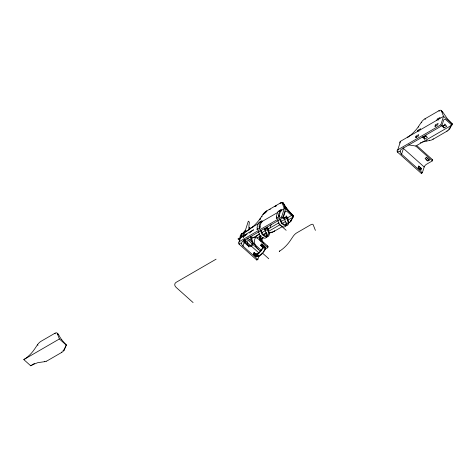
<?xml version="1.0" encoding="UTF-8"?>
<svg xmlns="http://www.w3.org/2000/svg" width="476" height="476" viewBox="0 0 476 476"><rect width="100%" height="100%" fill="white"/><g stroke="black" fill="none" stroke-linecap="round" stroke-linejoin="round"><path stroke-width="0.71" d="M293.603 215.747L290.907 221.078L289.836 222.108A17.695 12.424 17.8 0 1 288.367 223.101L288.391 223.036M438.824 110.789A5.099 1.946 -48.2 0 1 441.341 110.735L442.668 111.925L447.309 118.655L452.2 123.736L451.861 125.111L415.774 146.025L408.658 144.912M46.148 361.272A15.321 10.758 17.8 0 0 47.802 360.469L61.529 352.514A15.696 11.019 17.8 0 0 62.784 351.675L63.968 350.407L66.301 345.159L65.706 344.196A8.116 1.458 46.1 0 1 62.017 340.06L61.499 339.376M58.453 334.402L57.245 333.319A5.022 1.916 -48.2 0 0 54.776 333.337L41.049 341.292A5.022 1.916 -48.2 0 0 37.473 344.779L34.546 349.134A15.059 5.748 -48.2 0 1 23.8 359.594L30.714 365.782A49.444 34.718 17.8 0 1 32.779 364.675L37.794 362.652L44.25 361.748L44.399 361.284M61.529 352.514L61.69 352.002M64.022 350.288L64.932 348.004A55.865 2.999 -69.2 0 0 66.348 344.82L66.348 344.814M259.069 255.671L257.861 259.426L256.82 260.033L239.184 244.253A2.511 1.761 17.8 0 1 239.19 241.701L241.76 233.704L248.698 229.682A0.756 0.452 59.9 0 1 249.335 229.599M239.184 244.253L239.345 243.754M245.045 231.384L248.323 221.179L249.359 222.108L248.906 226.1L249.186 229.741M257.861 259.426L242.992 246.128L244.848 240.338L244.551 239.654M248.698 229.682L248.865 229.17L258.926 223.339M261.705 221.733L262.062 220.608L259.289 222.221M261.08 235.87L260.67 235.864M261.693 244.89L261.175 244.426L265.459 247.538A2.005 0.768 -48.2 0 1 265.554 248.264L265.316 249.002A6.527 2.487 -48.2 0 1 259.384 256.04L258.635 256.475A2.005 0.768 -48.2 0 1 257.778 256.647L255.439 255.279A2.005 0.768 -48.2 0 1 255.344 254.553L255.422 254.315M256.939 255.362L256.505 256.725L255.79 256.302L256.231 254.94M256.82 260.033L256.975 259.557M253.94 252.566A1.006 0.381 -48.2 0 0 254.011 252.655L256.35 254.023A1.006 0.381 -48.2 0 0 256.778 253.94L257.528 253.506A5.522 2.106 -48.2 0 0 262.55 247.55L262.788 246.806A1.006 0.381 -48.2 0 0 262.734 246.443L260.545 245.164M253.512 253.506L255.701 254.791A2.005 0.768 -48.2 0 0 256.558 254.618L257.314 254.184A6.527 2.487 -48.2 0 0 263.24 247.145L263.478 246.407A2.005 0.768 -48.2 0 0 263.383 245.681M267.084 236.257L267.316 235.519A2.005 1.208 59.9 0 0 267.22 234.192L267.078 233.793M270.047 227.909L271.142 224.505M269.226 233.056L270.856 232.699L271.022 232.169M276.758 216.883L276.258 218.448L279.037 216.842L279.537 215.277L278.424 215.92M267.536 245.878A1.006 0.702 17.8 0 1 267.536 246.895L267.203 247.919A1.006 0.702 17.8 0 0 267.209 246.895L267.536 245.878L259.593 238.768M274.634 230.592L274.45 231.169L272.212 232.264A6.634 3.475 -2.6 0 1 270.862 232.71M281.066 210.511L281.429 209.386L278.65 210.999M239.19 241.701L281.53 217.169L284.315 208.5L282.214 203.157A0.756 0.684 -21.5 0 1 283.262 203.103L285.499 206.489A19.736 3.439 46 0 0 285.921 207.102L287.022 208.607A10.912 1.904 46 0 0 293.567 215.753M242.992 246.128A5.022 3.522 17.8 0 1 243.004 241.023L283.262 217.693L282.917 217.383L285.648 208.875L293.597 215.991L290.901 221.013L291.425 219.674M283.262 217.693L285.118 211.909A2.511 1.511 59.9 0 1 287.391 211.755L293.27 217.014L287.558 220.323M286.564 224.666L286.683 224.297A2.005 1.208 59.9 0 0 286.582 222.97L286.439 222.572M417.137 145.93L432.696 159.853L432.369 160.87L426.472 164.291A2.511 0.958 -48.2 0 0 424.187 166.999L422.331 172.782L421.29 173.383L397.775 152.35A2.511 1.761 17.8 0 1 397.787 149.797L400.518 141.289L443.549 116.352L452.194 124.087L449.493 129.109L448.434 130.204A17.695 12.424 17.8 0 1 446.958 131.197L433.041 139.266A17.695 12.424 17.8 0 1 431.375 140.087L422.515 141.991M397.775 152.35L397.948 151.82M422.331 172.782L401.583 154.224L403.44 148.435L403.166 147.81M415.988 136.201L415.488 137.766L418.267 136.154L418.767 134.595L415.988 136.201L416.464 137.499M417.517 131.435L417.88 130.317L420.659 128.704L420.296 129.829M426.71 140.932L426.865 140.45M420.974 170.075L418.208 167.606L418.713 166.041L421.474 168.516L420.974 170.075L420.26 169.658L420.766 168.093L418.553 166.118M429.501 140.622L429.655 140.146M435.356 124.98L434.85 126.545L437.628 124.938L438.128 123.373L435.356 124.98L435.826 126.277M436.885 120.22L437.242 119.095L440.02 117.483L439.657 118.607M421.29 173.383L421.593 172.431M433.041 139.266L433.202 138.754M397.787 149.797L440.818 124.861L443.549 116.352L441.335 110.735M401.583 154.224A5.022 3.522 17.8 0 1 401.595 149.119L441.853 125.789L443.709 120.006A2.511 1.511 59.9 0 1 445.988 119.851L451.861 125.111M446.958 131.197L447.125 130.686M449.558 129.002L450.016 127.776M240.892 235.459L241.255 234.841M452.2 123.736L451.992 124.129M451.647 124.771L451.236 125.533M451.099 125.783L450.094 127.633M449.862 128.05L449.766 128.205A13.75 8.598 7 0 1 448.535 129.198M252.244 227.207A15.964 6.093 -48.2 0 0 260.11 218.627L263.061 214.254A4.338 1.654 -48.2 0 1 266.149 211.273M261.735 216.913L262.103 216.366M407.462 137.255A15.297 5.837 -48.2 0 0 418.339 126.735L421.284 122.362A5.099 1.946 -48.2 0 1 424.907 118.851L438.824 110.783L439.348 111.247M249.698 229.313L251.251 227.897M288.753 222.869L290.217 221.828A6.634 3.475 -2.6 0 0 290.925 221.078M280.709 203.109A0.756 0.452 59.9 0 0 280.072 203.192L266.149 211.261A0.756 0.452 59.9 0 1 266.786 211.177M269.446 209.702L270.314 209.196M274.664 206.679L276.401 205.668M275.598 206.233L276.467 205.727M23.8 359.594L59.387 338.971L66.301 345.159M260.592 222.375L277.651 212.492M279.953 211.154L284.261 208.661M248.537 230.194L242.635 233.615A2.511 0.958 -48.2 0 0 241.487 234.555M259.063 227.141L260.176 226.493L259.67 228.058L256.897 229.67L257.397 228.105L257.873 229.402M443.227 125.729L444.334 125.087M266.852 227.082A5.022 3.017 59.9 0 1 267.238 227.968L264.46 229.575L265.37 230.42M286.219 215.86A5.022 3.017 59.9 0 1 286.6 216.747L283.821 218.353L284.934 219.376M425.83 136.065L427.436 137.528L424.657 139.141L423.051 137.671L425.83 136.065A5.022 3.017 59.9 0 0 425.449 135.178M442.418 126.449L445.191 124.843L446.797 126.307L444.025 127.919L442.418 126.449A5.022 3.017 59.9 0 0 442.031 125.569M267.804 230.039L268.845 229.432L267.256 228.01L264.477 229.622A5.022 3.017 59.9 0 0 264.079 228.688M287.337 218.716L288.206 218.21L286.617 216.788L283.839 218.401A5.022 3.017 59.9 0 0 283.44 217.472M423.069 137.719L426.169 135.904M442.43 126.497L445.209 124.891A5.022 3.017 59.9 0 0 444.81 123.956M216.086 259.182L176.174 282.31A5.022 3.522 17.8 0 0 176.162 287.415L193.107 302.569M259.842 233.823L248.359 240.481L260.485 251.334M261.752 232.716L278.978 222.732M280.894 221.626L291.734 215.342M250.001 236.804L257.183 237.929L260.705 235.882M262.788 234.68L266.602 232.466M268.506 231.366L279.936 224.743M281.84 223.637L285.654 221.429M263.168 237.506L259.45 239.66L263.769 243.528A6.271 4.403 17.8 0 1 262.93 237.804M282.673 226.403L274.45 231.169A17.695 12.424 17.8 0 1 272.784 231.99L268.642 232.776M285.201 224.934L286.469 224.202M261.538 246.758L262.264 246.336A2.005 0.768 -48.2 0 1 263.008 246.128M263.978 246.407L264.989 246.657L264.388 247.002M267.095 247.151L268.226 246.497L267.899 247.514L264.894 249.257M427.15 160.519L428.745 159.591L429.459 160.007L427.865 160.936L426.044 159.525M432.196 160.144L432.696 159.853M279.239 251.328L279.739 251.036M420.368 142.842L421.093 142.538M263.186 234.93L263.877 234.65A19.909 10.418 -2.6 0 1 266.792 233.627M46.148 361.266L44.25 361.748M263.061 214.254L263.163 214.688M260.11 218.627L260.211 219.061M397.781 151.076L400.155 151.445M239.19 242.98L241.564 243.349M420.766 168.093L421.474 168.516M264.436 246.937L265.459 247.538M437.242 119.095L438.342 120.083M440.818 124.861L441.853 125.789M424.907 118.845L425.425 119.309M421.284 122.362L421.778 122.808M418.327 126.735L418.779 127.134M417.88 130.317L418.981 131.299M407.456 137.266L407.997 137.754M415.774 146.025L432.369 160.87M429.459 160.007L426.692 157.532L425.098 158.46L427.865 160.936M425.978 157.116L428.745 159.591M403.44 148.435L424.187 166.999M418.047 167.683L420.26 169.658M278.204 223.185L286.153 230.301M265.572 230.598L265.87 230.866M257.183 237.929L267.209 246.895M264.989 246.657L262.222 244.182L260.628 245.104L262.841 247.086M261.508 243.76L264.275 246.235M263.478 246.407L265.554 248.264M262.472 245.586L262.99 246.05M262.734 246.443L263.514 247.139M263.24 247.145L265.316 249.002M261.229 245.408L262.264 246.336M262.788 246.806L263.692 247.621M261.021 245.675L262.347 246.818M262.55 247.55L263.329 248.246M247.615 238.065L261.449 250.441M262.139 252.81L268.756 258.73M244.848 240.338L259.17 253.149M257.528 253.506L258.046 253.964M257.314 254.184L259.384 256.04M256.778 253.94L257.296 254.404M256.35 254.023L256.867 254.487M256.558 254.618L258.635 256.475M257.004 255.16L254.238 252.685L253.738 254.249L256.505 256.725M254.011 252.655L254.529 253.119M239.577 240.297L237.964 238.857L253.583 229.807A22.586 15.857 17.8 0 0 249.668 233.091M255.701 254.791L257.778 256.647M254.696 253.97L255.344 254.553M253.494 253.535L255.439 255.279M253.577 254.327L255.79 256.302M54.776 333.337L55.299 333.801M37.473 344.779L38.003 345.249M285.921 207.78L286.998 209.178A10.18 1.535 45.4 0 0 293.234 215.801M285.564 207.286L283.607 204.263A0.756 0.619 -29.2 0 0 283.595 203.401M315.398 230.378L313.19 224.761A5.099 1.946 -48.2 0 0 310.673 224.809L296.762 232.865A5.099 1.946 -48.2 0 0 293.133 236.376L290.187 240.749A15.291 5.837 -48.2 0 1 279.323 251.268M285.463 208.696L283.262 203.103A5.099 1.946 -48.2 0 0 280.971 203.032M57.245 333.319L59.387 338.971M443.311 125.967L444.025 127.919M423.86 136.951L424.657 139.141M286.921 216.979L288.664 221.762A2.005 1.208 59.9 0 1 288.765 223.089L288.527 223.827A6.527 3.921 59.9 0 1 282.613 224.232L281.857 223.559A2.005 1.208 59.9 0 1 281.007 222.286L279.846 219.091M285.987 216.223L288.022 221.81A1.006 0.601 59.9 0 1 288.069 222.47L287.831 223.208A5.522 3.32 59.9 0 1 282.827 223.547L282.078 222.881A1.006 0.601 59.9 0 1 281.655 222.244L280.489 219.049M283.904 217.431L285.939 223.018A1.006 0.601 59.9 0 1 285.987 223.678L285.755 224.416A5.522 3.32 59.9 0 1 285.469 225.041M279.62 216.657L279.329 215.854A1.006 0.601 59.9 0 1 279.281 215.194L280.501 211.392A1.006 0.601 59.9 0 1 281.215 211.189M279.263 217.496L278.686 215.902A2.005 1.208 59.9 0 1 278.591 214.575L279.811 210.773A2.005 1.208 59.9 0 1 281.5 210.547M277.187 218.704L276.604 217.11A2.005 1.208 59.9 0 1 276.508 215.783L277.728 211.981A2.005 1.208 59.9 0 1 279.15 211.57M277.764 220.299L278.93 223.494A2.005 1.208 59.9 0 0 279.775 224.767L280.531 225.44A6.527 3.921 59.9 0 0 286.112 225.773M267.417 227.796L269.303 232.984A2.005 1.208 59.9 0 1 269.398 234.311L269.166 235.049A6.527 3.921 59.9 0 1 263.246 235.453L262.496 234.781A2.005 1.208 59.9 0 1 261.645 233.508L260.628 230.711M266.625 227.445L268.66 233.032A1.006 0.601 59.9 0 1 268.708 233.692L268.47 234.43A5.522 3.32 59.9 0 1 263.466 234.769L262.716 234.097A1.006 0.601 59.9 0 1 262.288 233.46L261.128 230.271M264.543 228.647L266.578 234.234A1.006 0.601 59.9 0 1 266.625 234.9L266.387 235.638A5.522 3.32 59.9 0 1 266.108 236.263M260.11 227.474L259.967 227.076A1.006 0.601 59.9 0 1 259.92 226.415L261.14 222.613A1.006 0.601 59.9 0 1 261.848 222.405M259.902 228.718L259.325 227.123A2.005 1.208 59.9 0 1 259.224 225.797L260.449 221.995A2.005 1.208 59.9 0 1 262.008 221.667M257.819 229.926L257.242 228.325A2.005 1.208 59.9 0 1 257.147 227.004L258.367 223.202A2.005 1.208 59.9 0 1 259.646 222.72M258.403 231.52L259.563 234.71A2.005 1.208 59.9 0 0 260.414 235.989L261.163 236.655A6.527 3.921 59.9 0 0 266.935 236.637M251.132 237.328L252.994 242.439A2.005 1.208 59.9 0 1 253.089 243.76L252.851 244.503A6.527 3.921 59.9 0 1 246.937 244.902L246.187 244.23A2.005 1.208 59.9 0 1 245.336 242.956L244.408 240.404M250.316 236.893L252.351 242.48A1.006 0.601 59.9 0 1 252.399 243.141L252.161 243.885A5.522 3.32 59.9 0 1 247.157 244.224L246.407 243.551A1.006 0.601 59.9 0 1 245.979 242.915L244.819 239.72M243.801 236.929L243.658 236.53A1.006 0.601 59.9 0 1 243.605 235.864L244.831 232.068A1.006 0.601 59.9 0 1 245.741 232.002M243.48 237.851L243.01 236.572A2.005 1.208 59.9 0 1 242.915 235.245L244.134 231.449A2.005 1.208 59.9 0 1 245.955 231.324M258.754 255.844A1.006 0.381 -48.2 0 1 258.551 255.904M264.501 249.751A5.522 2.106 -48.2 0 1 263.341 251.81M262.276 253.125A5.522 2.106 -48.2 0 1 259.95 255.142M244.581 240.505A7.199 5.676 70.9 0 1 244.253 239.767M260.8 235.935A6.271 4.403 17.8 0 0 261.502 241.796L261.83 240.773A6.271 4.403 17.8 0 1 260.354 235.941M241.201 234.805A2.219 1.773 -51.3 0 1 241.445 234.507M240.124 236.893A2.422 0.934 -57.1 0 1 240.255 235.757M248.918 247.068A22.586 15.857 17.8 0 1 247.24 238.488M258.73 249.757A15.059 10.573 17.8 0 1 258.771 234.448M239.351 239.583A1.006 0.702 17.8 0 1 239.351 238.559L246.99 234.138A12.049 8.461 17.8 0 0 244.521 236.411M244.503 243.343A12.049 8.461 17.8 0 1 243.534 240.053M57.459 333.563A4.998 2.225 -61.2 0 1 58.221 334.664M61.386 339.299A24.347 4.379 46.1 0 1 58.554 334.485M34.456 363.408A14.554 2.38 -37.3 0 1 30.714 365.788M64.319 349.354A6.48 4.117 8.7 0 1 63.534 350.223M63.112 350.538A14.899 9.211 6.2 0 1 62.945 350.663M441.573 111.057A5.069 2.451 -64.9 0 1 442.436 112.193M399.911 143.02A2.511 1.761 17.8 0 1 400.518 141.289M422.67 136.785A5.022 3.017 59.9 0 1 423.051 137.671M261.865 239.827A6.14 4.355 17.2 0 1 260.164 235.781M281.53 217.169A1.006 0.702 17.8 0 1 282.917 217.383M248.942 228.064A10.014 3.873 -16.1 0 1 249.561 227.29M291.139 220.09A13.75 8.598 7 0 1 290.521 220.656M284.303 208.488A0.976 0.964 79.1 0 1 285.582 208.577M241.088 235.245A2.511 1.761 17.8 0 1 241.76 233.704A0.756 0.452 59.9 0 1 242.445 233.656A1.755 1.232 17.8 0 0 242.123 233.93M241.04 234.87A0.756 0.524 0.1 0 1 241.582 234.478M263.769 213.962A5.099 1.946 -48.2 0 1 266.834 211.219M260.265 219.103A15.297 5.837 -48.2 0 1 259.735 219.858M252.946 227.129A15.297 5.837 -48.2 0 1 252.209 227.718M280.066 203.204A4.338 1.654 -48.2 0 1 282.214 203.151M284.113 207.982A0.756 0.684 -21.5 0 1 285.16 207.929M251.114 227.873A10.972 4.933 -11.9 0 1 251.263 227.766M281.233 202.705A5.075 2.439 -61.2 0 1 283.428 203.591M283.012 203.74A4.355 2.16 -63.6 0 1 283.452 204.448M264.918 213.206A5.075 2.356 -53.3 0 1 266.756 211.546M285.945 207.798A19.165 3.499 44 0 1 285.588 207.304"/></g></svg>
